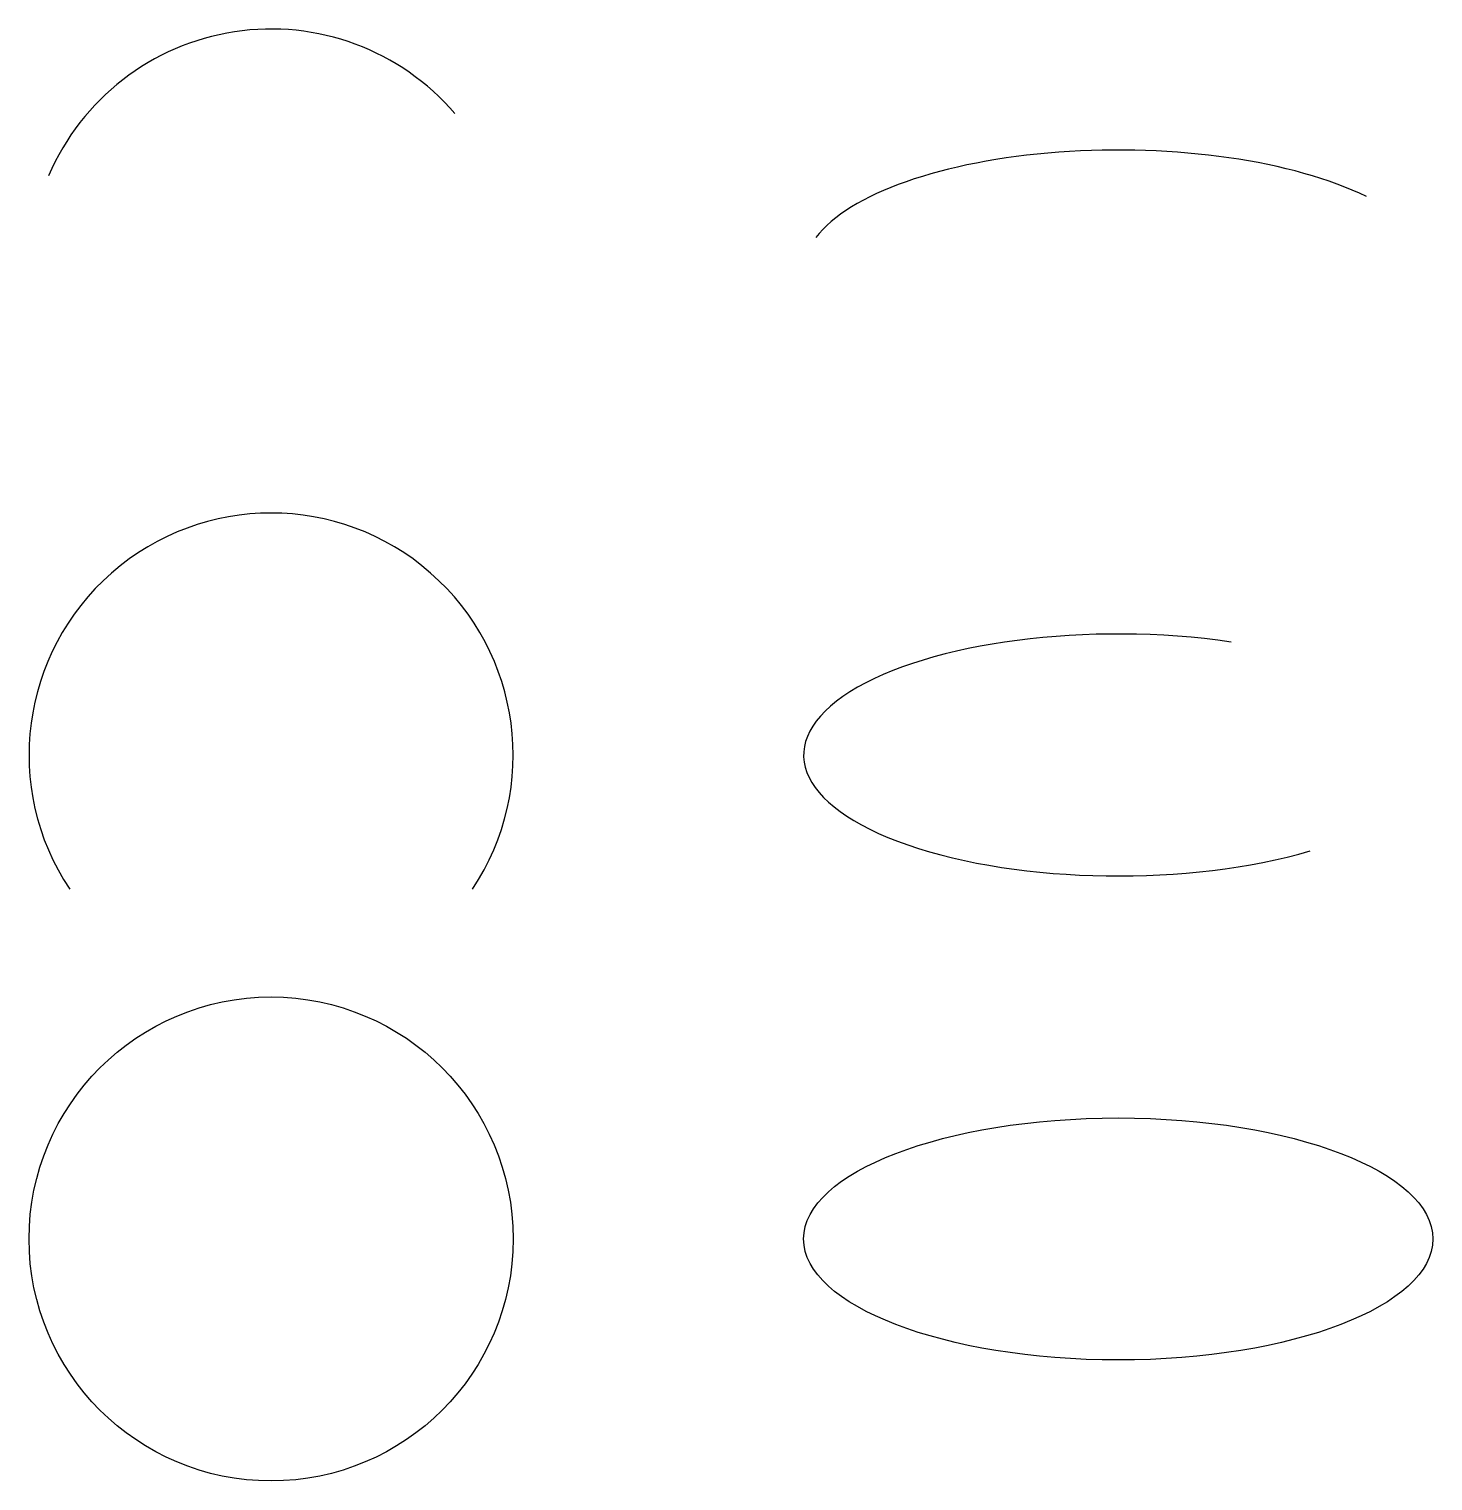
# Model space of a CAD drawing. Header units: millimetres. Extents: x 10 to 68, y 0 to 60.
import ezdxf

# ---------------------------------------------------------------- set-up
doc = ezdxf.new("R2010")
doc.units = ezdxf.units.MM
doc.layers.get('0').update_dxf_attribs({"lineweight": 25, "true_color": 0xffffff})

msp = doc.modelspace()

# ---------------------------------------------------------------- linework, layer by layer
msp.add_circle((20, 10), 10)
for centre, start, end in [((20, 50), 40.60129, 156.80141), ((20, 30), 326.30993, 213.69007)]:
    msp.add_arc(centre, 10, start, end)
for centre, start_param, end_param in [((55, 50), 0.662426, 2.86036), ((55, 30), 1.203622, 5.368085)]:
    msp.add_ellipse(centre, major_axis=(13, 0), ratio=0.384615, start_param=start_param, end_param=end_param)
msp.add_ellipse((55, 10), major_axis=(-13, 0), ratio=0.384615)

doc.saveas('drawing.dxf')
